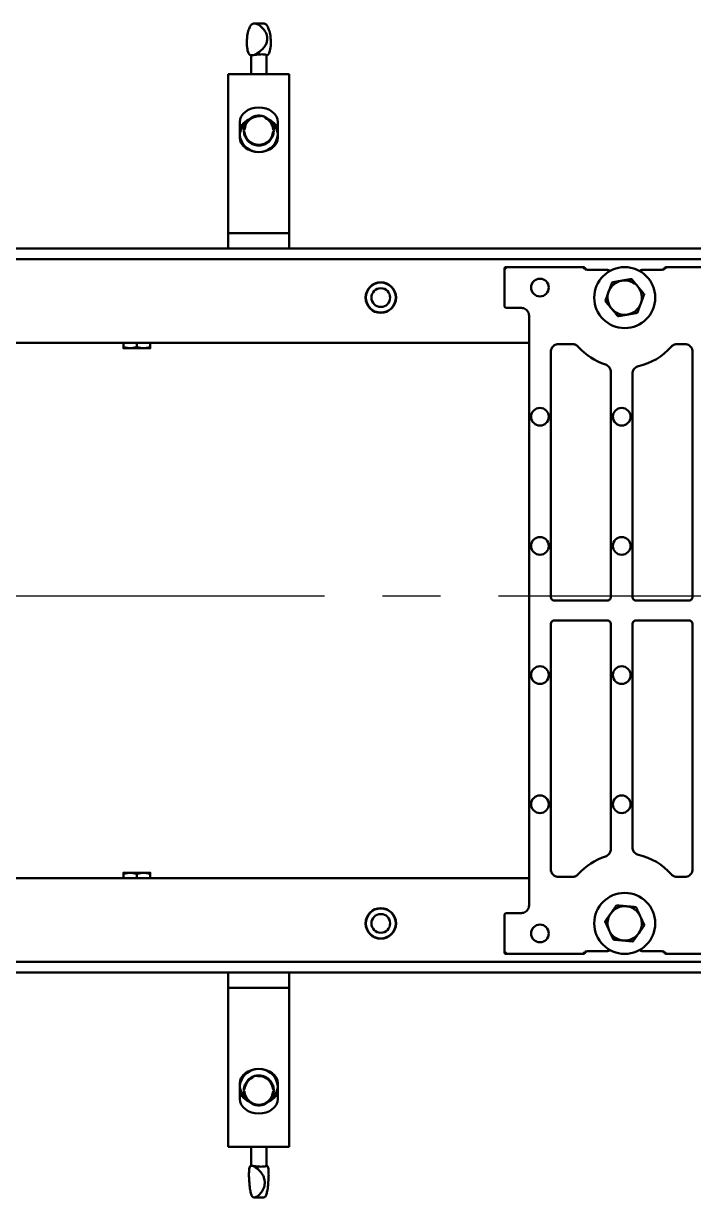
# Model space of a CAD drawing. Header units: inches. Extents: x 6 to 170, y 1 to 50.
# Drawn here: x 87.19 to 98.18, y 31.06 to 50.29 of the extents above; entities that cross this region are included whole.
import ezdxf

# ---------------------------------------------------------------- set-up
doc = ezdxf.new("R2010")
doc.units = ezdxf.units.IN
doc.header["$LTSCALE"] = 8
doc.header["$MEASUREMENT"] = 0
doc.linetypes.add('CENTER2', pattern=[1.125, 0.75, -0.125, 0.125, -0.125])
doc.layers.add('Visible (ANSI)', color=7, linetype='Continuous', lineweight=50)

msp = doc.modelspace()

# ---------------------------------------------------------------- linework, layer by layer
at = {"color": 7, "linetype": 'CENTER2', "ltscale": 0.952448}
msp.add_line((43.552063, 40.918385), (168.921708, 40.918385), dxfattribs=at)
at = {"layer": 'Visible (ANSI)'}
for p, q in [((90.978721, 50.291658), (91.125385, 50.291658)), ((90.927053, 49.772356), (90.927053, 49.459358)), ((91.177053, 49.774016), (91.177053, 49.459358)), ((90.552053, 49.459358), (91.552053, 49.459358)), ((90.552053, 49.459358), (90.552053, 49.325404)), ((91.552053, 49.325404), (91.552053, 49.459358)), ((90.552053, 49.325404), (90.552053, 46.903068)), ((91.552053, 49.325404), (91.552053, 46.903068)), ((90.739553, 48.423608), (90.739553, 48.676403)), ((91.364553, 48.676403), (91.364553, 48.423608)), ((90.552053, 46.903068), (90.552053, 46.858417)), ((91.552053, 46.858417), (90.552053, 46.858417)), ((90.552053, 46.608417), (90.552053, 46.858417)), ((91.552053, 46.903068), (91.552053, 46.858417)), ((91.552053, 46.608417), (91.552053, 46.858417)), ((167.052053, 46.608417), (47.052053, 46.608417)), ((167.052053, 46.429417), (47.052053, 46.429417)), ((95.080962, 46.276015), (95.080962, 45.662197)), ((95.08656, 46.295819), (95.110962, 46.271417)), ((95.10385, 46.301417), (96.376827, 46.301417)), ((96.394022, 46.293058), (96.37238, 46.271417)), ((96.41985, 46.250788), (96.397236, 46.28854)), ((96.77044, 46.25791), (96.483991, 46.25791)), ((97.620115, 46.25791), (97.333666, 46.25791)), ((97.70687, 46.28854), (97.684256, 46.250788)), ((97.710084, 46.293058), (97.731726, 46.271417)), ((116.376827, 46.301417), (97.727279, 46.301417)), ((95.110962, 45.632197), (95.358613, 45.632197)), ((95.483514, 45.062417), (47.052053, 45.062417)), ((88.833053, 44.992477), (88.833053, 45.062417)), ((89.052053, 44.992477), (89.052053, 45.062417)), ((89.271053, 44.992477), (89.271053, 45.062417)), ((96.196513, 45.03903), (95.965391, 45.03903)), ((98.038715, 45.03903), (97.907592, 45.03903)), ((88.833053, 44.972917), (88.942553, 44.972917)), ((88.942553, 44.972917), (89.161553, 44.972917)), ((89.161553, 44.972917), (89.271053, 44.972917)), ((95.900851, 40.838739), (96.763255, 40.838739)), ((97.240851, 40.838739), (98.103255, 40.838739)), ((96.763255, 40.514094), (95.900851, 40.514094)), ((98.103255, 40.514094), (97.240851, 40.514094)), ((88.942553, 36.379917), (88.833053, 36.379917)), ((88.833053, 36.360356), (88.833053, 36.290417)), ((89.161553, 36.379917), (88.942553, 36.379917)), ((89.052053, 36.360356), (89.052053, 36.290417)), ((89.271053, 36.379917), (89.161553, 36.379917)), ((89.271053, 36.360356), (89.271053, 36.290417)), ((47.052053, 36.290417), (95.483514, 36.290417)), ((95.965391, 36.313803), (96.196513, 36.313803)), ((97.907592, 36.313803), (98.038715, 36.313803)), ((95.080962, 35.690637), (95.080962, 35.076818)), ((95.358613, 35.720637), (95.110962, 35.720637)), ((95.08656, 35.057014), (95.110962, 35.081417)), ((95.10385, 35.051417), (96.376827, 35.051417)), ((96.394022, 35.059775), (96.37238, 35.081417)), ((96.397236, 35.064293), (96.41985, 35.102045)), ((96.483991, 35.094923), (96.77044, 35.094923)), ((97.333666, 35.094923), (97.620115, 35.094923)), ((97.684256, 35.102045), (97.70687, 35.064293)), ((97.710084, 35.059775), (97.731726, 35.081417)), ((97.727279, 35.051417), (116.376827, 35.051417)), ((47.052053, 34.923417), (167.052053, 34.923417)), ((47.052053, 34.744417), (167.052053, 34.744417)), ((90.552053, 34.744417), (90.552053, 34.494417)), ((91.552053, 34.744417), (91.552053, 34.494417)), ((90.552053, 34.449765), (90.552053, 34.494417)), ((90.552053, 34.494417), (91.552053, 34.494417)), ((90.552053, 32.027429), (90.552053, 34.449765)), ((91.552053, 34.449765), (91.552053, 34.494417)), ((91.552053, 32.027429), (91.552053, 34.449765)), ((90.739553, 32.676431), (90.739553, 32.929225)), ((91.364553, 32.929225), (91.364553, 32.676431)), ((90.552053, 32.027429), (90.552053, 31.893475)), ((91.552053, 31.893475), (91.552053, 32.027429)), ((91.552053, 31.893475), (90.552053, 31.893475)), ((90.927053, 31.580785), (90.927053, 31.893475)), ((91.177053, 31.579811), (91.177053, 31.893475)), ((91.128265, 31.061175), (90.975841, 31.061175))]:
    msp.add_line(p, q, dxfattribs=at)
for centre, radius in [((97.052053, 45.801417), 0.5), ((93.052053, 45.801417), 0.25), ((93.052053, 45.801417), 0.245), ((95.662053, 45.966417), 0.145), ((93.052053, 45.801417), 0.1535), ((95.662053, 43.850417), 0.145), ((97.002053, 43.850417), 0.145), ((95.662053, 41.734417), 0.145), ((97.002053, 41.734417), 0.145), ((95.662053, 39.618417), 0.145), ((97.002053, 39.618417), 0.145), ((95.662053, 37.502417), 0.145), ((97.002053, 37.502417), 0.145), ((97.052053, 35.551417), 0.5), ((93.052053, 35.551417), 0.25), ((93.052053, 35.551417), 0.245), ((93.052053, 35.551417), 0.1535), ((95.662053, 35.386417), 0.145)]:
    msp.add_circle(centre, radius, dxfattribs=at)
for centre, radius, start, end in [((91.052053, 48.537358), 0.234375, 86.1417694, 176.332444), ((91.052053, 48.537358), 0.234375, 3.667556, 64.0039677), ((90.817678, 48.537358), 0.015, 88.166222, 271.833778), ((91.052053, 48.537358), 0.234375, 183.667556, 356.332444), ((91.286428, 48.537358), 0.015, 268.166222, 91.833778), ((96.77044, 46.22791), 0.03, 10.1908074, 90), ((97.333666, 46.22791), 0.03, 90, 169.8092746), ((97.052053, 45.801417), 0.28125, 99.805178, 159.805178), ((97.052053, 45.801417), 0.28125, 39.805178, 99.805178), ((97.052053, 45.801417), 0.28125, 339.805178, 39.805178), ((97.052053, 45.801417), 0.28125, 159.805178, 219.805178), ((95.110962, 45.662197), 0.03, 180, 270), ((97.052053, 45.801417), 0.28125, 219.805178, 279.805178), ((97.052053, 45.801417), 0.28125, 279.805178, 339.805178), ((97.052053, 45.671417), 1.017692, 221.5096441, 251.9833015), ((97.052053, 45.671417), 1.017692, 282.8128603, 318.4903559), ((97.052053, 35.681417), 1.017692, 108.0166985, 138.4903559), ((97.052053, 35.681417), 1.017692, 41.5096441, 77.1871397), ((97.052053, 35.551417), 0.28125, 84.7499239, 144.7499239), ((97.052053, 35.551417), 0.28125, 24.7499239, 84.7499239), ((95.110962, 35.690637), 0.03, 90, 180), ((97.052053, 35.551417), 0.28125, 144.7499239, 204.7499239), ((97.052053, 35.551417), 0.28125, 324.7499239, 24.7499239), ((97.052053, 35.551417), 0.28125, 204.7499239, 264.7499239), ((97.052053, 35.551417), 0.28125, 264.7499239, 324.7499239), ((96.77044, 35.124923), 0.03, 270, 349.8092746), ((97.333666, 35.124923), 0.03, 190.1908074, 270), ((91.052053, 32.815475), 0.234375, 115.9960323, 176.332444), ((91.052053, 32.815475), 0.234375, 3.667556, 93.8582306), ((90.817678, 32.815475), 0.015, 88.166222, 271.833778), ((91.052053, 32.815475), 0.234375, 183.667556, 356.332444), ((91.286428, 32.815475), 0.015, 268.166222, 91.833778)]:
    msp.add_arc(centre, radius, start, end, dxfattribs=at)
for centre, major_axis, ratio, start_param, end_param in [((91.052053, 48.676403), (-0.3125, 0), 0.766044443, 3.141592654, 6.283185307), ((91.052053, 48.447763), (-0.3125, 0), 0.984807753, 5.365388944, 6.644320979), ((91.052053, 48.515706), (-0.3125, 0), 0.766044443, 5.263711107, 6.283185307), ((91.111299, 48.759597), (0.043438, -0.011753), 0.333333333, 1.570796327, 3.151740772), ((91.111299, 48.759597), (0.043438, -0.011753), 0.333333333, 0.012138125, 1.570796327), ((91.052053, 48.515706), (0.3125, 0), 0.766044443, 0, 1.019298072), ((91.052053, 48.447763), (0.3125, 0), 0.984807753, 5.922049635, 7.201189211), ((91.052053, 48.491175), (-0.3125, 0), 0.984807753, 0.070589401, 1.418033498), ((91.052053, 48.491175), (0.3125, 0), 0.984807753, 4.865151809, 6.212595907), ((91.052053, 48.423608), (0.3125, 0), 0.766044443, 3.141592654, 6.283185307), ((95.110962, 46.271664), (-0.010863, 0.034611), 0.807957516, 0.579455279, 1.200263453), ((96.37238, 46.271654), (-0.008785, 0.031759), 0.903202452, 4.467576532, 5.180221444), ((97.731726, 46.271654), (0.008785, 0.031759), 0.903202452, 1.102963863, 1.815608775), ((95.110962, 35.081169), (-0.010863, -0.034611), 0.807957516, 5.082921854, 5.703730028), ((96.37238, 35.081179), (-0.008785, -0.031759), 0.903202452, 1.102963863, 1.815608775), ((97.731726, 35.081179), (0.008785, -0.031759), 0.903202452, 4.467576532, 5.180221444), ((91.052053, 32.929225), (-0.3125, 0), 0.766044443, 3.141592654, 6.283185307), ((91.052053, 32.861658), (-0.3125, 0), 0.984807753, 4.865151809, 6.212595907), ((91.052053, 32.861658), (0.3125, 0), 0.984807753, 0.070589401, 1.418033498), ((91.052053, 32.90507), (-0.3125, 0), 0.984807753, 5.922049635, 7.200987395), ((90.992807, 33.037713), (-0.043438, -0.011753), 0.333333333, 4.71238898, 6.271047182), ((90.992807, 33.037713), (-0.043438, -0.011753), 0.333333333, 3.131444535, 4.71238898), ((91.052053, 32.90507), (0.3125, 0), 0.984807753, 5.365388944, 6.644320979), ((91.052053, 32.837127), (-0.3125, 0), 0.766044443, 0, 1.019261452), ((91.052053, 32.837127), (0.3125, 0), 0.766044443, 5.263923856, 6.283185307), ((91.052053, 32.676431), (0.3125, 0), 0.766044443, 3.141592654, 6.283185307)]:
    msp.add_ellipse(centre, major_axis=major_axis, ratio=ratio, start_param=start_param, end_param=end_param, dxfattribs=at)
for points, knots in [([(90.872989, 50.144337), (90.881438, 50.174079), (90.889427, 50.200087), (90.907876, 50.244384), (90.91854, 50.26207), (90.944812, 50.285713), (90.960495, 50.291658), (90.978721, 50.291658)], [5.641443605, 5.641443605, 5.641443605, 5.641443605, 5.966814781, 5.966814781, 6.314294766, 6.314294766, 6.66177475, 6.66177475, 6.66177475, 6.66177475]), ([(90.978721, 50.291658), (90.996947, 50.291658), (91.018051, 50.285713), (91.062957, 50.26207), (91.086695, 50.244384), (91.130075, 50.200087), (91.149884, 50.174079), (91.166265, 50.144337)], [6.66177475, 6.66177475, 6.66177475, 6.66177475, 7.009254735, 7.009254735, 7.35673472, 7.35673472, 7.682105896, 7.682105896, 7.682105896, 7.682105896]), ([(91.231117, 50.144337), (91.222668, 50.174079), (91.214679, 50.200087), (91.19623, 50.244384), (91.185566, 50.26207), (91.159294, 50.285713), (91.143611, 50.291658), (91.125385, 50.291658)], [-1.020331146, -1.020331146, -1.020331146, -1.020331146, -0.69495997, -0.69495997, -0.347479985, -0.347479985, 0, 0, 0, 0]), ([(90.857195, 49.91898), (90.857102, 49.919661), (90.857012, 49.920347), (90.855197, 49.934803), (90.854587, 49.952243), (90.855019, 49.990711), (90.856013, 50.011754), (90.857374, 50.031658)], [1.4975135796, 1.4975135796, 1.4975135796, 1.4975135796, 1.5051357429, 1.5051357429, 1.6572304689, 1.6572304689, 1.8093251949, 1.8093251949, 1.8093251949, 1.8093251949]), ([(90.857374, 50.031658), (90.858711, 50.051206), (90.860569, 50.072082), (90.865464, 50.11046), (90.868555, 50.127966), (90.872513, 50.14264), (90.872748, 50.143492), (90.872989, 50.144337)], [1.8093251949, 1.8093251949, 1.8093251949, 1.8093251949, 1.9586883028, 1.9586883028, 2.1080514107, 2.1080514107, 2.1173331321, 2.1173331321, 2.1173331321, 2.1173331321]), ([(91.189111, 50.031658), (91.18775, 50.011754), (91.183532, 49.990711), (91.170242, 49.952243), (91.161226, 49.934803), (91.151419, 49.920347), (91.150947, 49.919661), (91.150471, 49.91898)], [0.5989360844, 0.5989360844, 0.5989360844, 0.5989360844, 0.7510308104, 0.7510308104, 0.9031255364, 0.9031255364, 0.9107476997, 0.9107476997, 0.9107476997, 0.9107476997]), ([(91.166265, 50.144337), (91.16673, 50.143492), (91.167189, 50.14264), (91.174923, 50.127966), (91.181394, 50.11046), (91.189185, 50.072082), (91.190448, 50.051206), (91.189111, 50.031658)], [0.2909281473, 0.2909281473, 0.2909281473, 0.2909281473, 0.3002098687, 0.3002098687, 0.4495729766, 0.4495729766, 0.5989360844, 0.5989360844, 0.5989360844, 0.5989360844]), ([(91.246732, 50.031658), (91.245395, 50.051206), (91.243537, 50.072082), (91.238642, 50.11046), (91.235551, 50.127966), (91.231593, 50.14264), (91.231358, 50.143492), (91.231117, 50.144337)], [1.8093271238, 1.8093271238, 1.8093271238, 1.8093271238, 1.9586902317, 1.9586902317, 2.1080533396, 2.1080533396, 2.117335061, 2.117335061, 2.117335061, 2.117335061]), ([(91.246911, 49.91898), (91.247018, 49.919764), (91.247121, 49.920554), (91.248924, 49.935102), (91.249521, 49.952504), (91.24908, 49.99086), (91.248087, 50.011829), (91.246732, 50.031658)], [1.4975287939, 1.4975287939, 1.4975287939, 1.4975287939, 1.5062939971, 1.5062939971, 1.6578105605, 1.6578105605, 1.8093271238, 1.8093271238, 1.8093271238, 1.8093271238]), ([(90.937471, 49.771658), (90.925197, 49.771658), (90.914375, 49.774366), (90.896325, 49.785601), (90.889075, 49.794123), (90.871596, 49.827734), (90.865453, 49.861266), (90.858955, 49.906235), (90.858089, 49.912449), (90.857195, 49.91898)], [1.097300693, 1.097300693, 1.097300693, 1.097300693, 1.331306051, 1.331306051, 1.56531141, 1.56531141, 2.033322126, 2.033322126, 2.103457868, 2.103457868, 2.103457868, 2.103457868]), ([(91.150471, 49.91898), (91.145913, 49.912449), (91.141298, 49.906235), (91.106103, 49.861266), (91.068112, 49.827734), (91.013817, 49.794123), (90.996206, 49.785601), (90.964161, 49.774366), (90.949745, 49.771658), (90.937471, 49.771658)], [7.002045991, 7.002045991, 7.002045991, 7.002045991, 7.072181733, 7.072181733, 7.540192449, 7.540192449, 7.774197808, 7.774197808, 8.008203166, 8.008203166, 8.008203166, 8.008203166]), ([(91.177044, 49.772361), (91.185098, 49.773496), (91.192376, 49.776013), (91.207781, 49.785601), (91.215031, 49.794123), (91.23251, 49.827734), (91.238653, 49.861266), (91.245151, 49.906235), (91.246017, 49.912449), (91.246911, 49.91898)], [1.1658885986, 1.1658885986, 1.1658885986, 1.1658885986, 1.3313060512, 1.3313060512, 1.5653114096, 1.5653114096, 2.0333221264, 2.0333221264, 2.1034578677, 2.1034578677, 2.1034578677, 2.1034578677]), ([(90.937471, 49.771658), (90.94377, 49.771658), (90.95337, 49.772431), (90.977383, 49.775223), (90.991795, 49.777204), (91.020925, 49.780943), (91.037613, 49.782949), (91.070932, 49.785797), (91.087567, 49.786595), (91.102013, 49.786595)], [0.4803426278, 0.4803426278, 0.4803426278, 0.4803426278, 0.6004217049, 0.6004217049, 0.720500782, 0.720500782, 0.8405930188, 0.8405930188, 0.9606852556, 0.9606852556, 0.9606852556, 0.9606852556]), ([(91.102013, 49.786595), (91.11646, 49.786595), (91.130567, 49.785797), (91.153674, 49.782949), (91.162681, 49.780943), (91.173868, 49.777287), (91.177039, 49.775399), (91.177052, 49.774016)], [0.9606852556, 0.9606852556, 0.9606852556, 0.9606852556, 1.0807774924, 1.0807774924, 1.2008697291, 1.2008697291, 1.3156153018, 1.3156153018, 1.3156153018, 1.3156153018]), ([(90.80729, 48.54818), (90.808491, 48.57534), (90.81435, 48.602645), (90.83426, 48.652702), (90.8484, 48.676151), (90.883065, 48.716752), (90.904025, 48.734403), (90.949947, 48.761664), (90.975478, 48.771613), (91.027737, 48.782608), (91.055113, 48.783792), (91.092598, 48.779235), (91.103508, 48.777151), (91.114205, 48.774346)], [0, 0, 0, 0, 0.212669473, 0.212669473, 0.421401634, 0.421401634, 0.630278357, 0.630278357, 0.839149821, 0.839149821, 1.048021476, 1.048021476, 1.134524567, 1.134524567, 1.134524567, 1.134524567]), ([(90.80729, 48.54818), (90.808491, 48.57534), (90.81435, 48.602645), (90.83426, 48.652702), (90.8484, 48.676151), (90.883065, 48.716752), (90.904025, 48.734403), (90.949947, 48.761664), (90.975478, 48.771613), (91.027737, 48.782608), (91.055113, 48.783792), (91.108127, 48.777347), (91.134421, 48.769639), (91.182524, 48.746442), (91.204928, 48.730666), (91.24298, 48.693197), (91.2591, 48.671038), (91.283036, 48.623299), (91.291148, 48.597126), (91.295803, 48.563214), (91.296483, 48.555701), (91.296816, 48.54818)], [0, 0, 0, 0, 0.212669473, 0.212669473, 0.421401634, 0.421401634, 0.630278357, 0.630278357, 0.839149821, 0.839149821, 1.048021476, 1.048021476, 1.256893124, 1.256893124, 1.465764772, 1.465764772, 1.67463642, 1.67463642, 1.883508068, 1.883508068, 1.942398235, 1.942398235, 1.942398235, 1.942398235]), ([(91.241915, 48.692204), (91.243588, 48.690154), (91.245226, 48.68808), (91.251447, 48.679927), (91.255793, 48.673631), (91.259844, 48.667135)], [0.40075246859, 0.40075246859, 0.40075246859, 0.40075246859, 0.42140163391, 0.42140163391, 0.48097111075, 0.48097111075, 0.48097111075, 0.48097111075]), ([(91.296816, 48.526537), (91.295615, 48.499377), (91.289756, 48.472072), (91.269846, 48.422015), (91.255706, 48.398566), (91.221041, 48.357965), (91.200081, 48.340314), (91.154159, 48.313053), (91.128628, 48.303104), (91.076369, 48.292108), (91.048993, 48.290925), (90.995979, 48.29737), (90.969685, 48.305078), (90.921582, 48.328274), (90.899178, 48.344051), (90.861126, 48.38152), (90.845006, 48.403679), (90.82107, 48.451418), (90.812958, 48.477591), (90.808303, 48.511503), (90.807623, 48.519016), (90.80729, 48.526537)], [0, 0, 0, 0, 0.212669473, 0.212669473, 0.421401634, 0.421401634, 0.630278357, 0.630278357, 0.839149821, 0.839149821, 1.048021476, 1.048021476, 1.256893124, 1.256893124, 1.465764772, 1.465764772, 1.67463642, 1.67463642, 1.883508068, 1.883508068, 1.942398235, 1.942398235, 1.942398235, 1.942398235]), ([(91.278265, 48.631428), (91.280489, 48.626092), (91.282521, 48.620685), (91.291577, 48.59367), (91.295811, 48.570893), (91.296816, 48.54818)], [0.5852457116, 0.5852457116, 0.5852457116, 0.5852457116, 0.6302783572, 0.6302783572, 0.8081258164, 0.8081258164, 0.8081258164, 0.8081258164]), ([(95.10385, 46.301417), (95.103487, 46.301417), (95.103113, 46.301409), (95.100774, 46.301312), (95.098633, 46.301008), (95.093354, 46.299714), (95.089624, 46.298122), (95.08656, 46.295819)], [0.01703827592, 0.01703827592, 0.01703827592, 0.01703827592, 0.021207407, 0.021207407, 0.04241481399, 0.04241481399, 0.078548741, 0.078548741, 0.078548741, 0.078548741]), ([(96.394022, 46.293058), (96.391085, 46.296386), (96.38752, 46.298633), (96.382414, 46.300569), (96.380738, 46.300978), (96.378519, 46.301316), (96.377837, 46.301383), (96.377102, 46.301413), (96.376959, 46.301417), (96.376827, 46.301417)], [0.48834657481, 0.48834657481, 0.48834657481, 0.48834657481, 0.53122669947, 0.53122669947, 0.55347524242, 0.55347524242, 0.5645995139, 0.5645995139, 0.56745422028, 0.56745422028, 0.56745422028, 0.56745422028]), ([(96.413689, 46.261074), (96.413871, 46.261051), (96.414055, 46.261028), (96.418021, 46.260538), (96.422812, 46.260078), (96.434588, 46.259212), (96.441799, 46.258822), (96.45761, 46.258227), (96.466253, 46.258029), (96.478017, 46.257923), (96.481004, 46.25791), (96.483991, 46.25791)], [-0.966772445, -0.966772445, -0.966772445, -0.966772445, -0.9541589238, -0.9541589238, -0.6986406649, -0.6986406649, -0.4062398512, -0.4062398512, -0.1025525614, -0.1025525614, 0, 0, 0, 0]), ([(97.620115, 46.25791), (97.62896, 46.25791), (97.637804, 46.258029), (97.654609, 46.258489), (97.662569, 46.258832), (97.676622, 46.259686), (97.682755, 46.260199), (97.688597, 46.26085), (97.689538, 46.260964), (97.690419, 46.261077)], [0, 0, 0, 0, 0.3036872898, 0.3036872898, 0.6073745797, 0.6073745797, 0.9056866296, 0.9056866296, 0.9666475944, 0.9666475944, 0.9666475944, 0.9666475944]), ([(97.727279, 46.301417), (97.727138, 46.301417), (97.726986, 46.301413), (97.726228, 46.30138), (97.725534, 46.301311), (97.723275, 46.300959), (97.721571, 46.300536), (97.716488, 46.298571), (97.712987, 46.296347), (97.710084, 46.293058)], [0.58400358758, 0.58400358758, 0.58400358758, 0.58400358758, 0.58704720667, 0.58704720667, 0.59837062795, 0.59837062795, 0.62101747053, 0.62101747053, 0.66339793763, 0.66339793763, 0.66339793763, 0.66339793763]), ([(95.358613, 45.632197), (95.371632, 45.632197), (95.384682, 45.630147), (95.409511, 45.622122), (95.42131, 45.616151), (95.442581, 45.600746), (95.451891, 45.591461), (95.467346, 45.570239), (95.473348, 45.55847), (95.48145, 45.533583), (95.483533, 45.520373), (95.483532, 45.507359)], [0, 0, 0, 0, 0.1229644103, 0.1229644103, 0.2459288205, 0.2459288205, 0.3688932308, 0.3688932308, 0.4918576411, 0.4918576411, 0.6148220514, 0.6148220514, 0.6148220514, 0.6148220514]), ([(95.48317, 40.676417), (95.48317, 40.99848), (95.48318, 41.320543), (95.483215, 41.96467), (95.48324, 42.286733), (95.483302, 42.930859), (95.483339, 43.252922), (95.483413, 43.897048), (95.483449, 44.21911), (95.483505, 44.863235), (95.483523, 45.185297), (95.483532, 45.507359)], [-12.270591833, -12.270591833, -12.270591833, -12.270591833, -9.816473467, -9.816473467, -7.3623551, -7.3623551, -4.908236733, -4.908236733, -2.454118367, -2.454118367, 0, 0, 0, 0]), ([(95.840601, 44.914195), (95.840601, 44.927208), (95.842679, 44.940417), (95.850767, 44.965303), (95.856758, 44.977071), (95.872192, 44.998293), (95.881491, 45.007578), (95.90274, 45.022983), (95.914529, 45.028956), (95.939339, 45.03698), (95.952379, 45.03903), (95.965391, 45.03903)], [0, 0, 0, 0, 0.1229167888, 0.1229167888, 0.2458335776, 0.2458335776, 0.3687503664, 0.3687503664, 0.4916671552, 0.4916671552, 0.614583944, 0.614583944, 0.614583944, 0.614583944]), ([(96.196513, 45.03903), (96.203526, 45.03903), (96.210596, 45.038435), (96.22455, 45.036047), (96.231431, 45.034254), (96.24471, 45.029564), (96.251118, 45.026672), (96.263407, 45.019822), (96.269241, 45.01589), (96.280197, 45.007079), (96.285312, 45.002196), (96.28996, 44.996945)], [0, 0, 0, 0, 0.066276721, 0.066276721, 0.132553442, 0.132553442, 0.1988301629, 0.1988301629, 0.2651068839, 0.2651068839, 0.3313836049, 0.3313836049, 0.3313836049, 0.3313836049]), ([(97.814146, 44.996945), (97.818794, 45.002196), (97.823925, 45.007096), (97.834961, 45.015963), (97.840865, 45.019927), (97.853176, 45.026763), (97.859589, 45.029644), (97.872863, 45.034308), (97.879674, 45.036071), (97.893533, 45.038435), (97.90058, 45.03903), (97.907592, 45.03903)], [0, 0, 0, 0, 0.066276708, 0.066276708, 0.1325534161, 0.1325534161, 0.1988301241, 0.1988301241, 0.2651068321, 0.2651068321, 0.3313835402, 0.3313835402, 0.3313835402, 0.3313835402]), ([(98.038715, 45.03903), (98.051727, 45.03903), (98.064933, 45.03695), (98.089813, 45.028856), (98.101578, 45.022861), (98.122792, 45.007419), (98.132073, 44.998116), (98.147471, 44.976859), (98.153439, 44.965067), (98.161458, 44.940252), (98.163505, 44.927208), (98.163505, 44.914195)], [0, 0, 0, 0, 0.1229171095, 0.1229171095, 0.245834219, 0.245834219, 0.3687513285, 0.3687513285, 0.4916684379, 0.4916684379, 0.6145855474, 0.6145855474, 0.6145855474, 0.6145855474]), ([(95.840934, 40.89868), (95.840931, 41.166382), (95.84092, 41.434083), (95.84089, 41.969485), (95.84087, 42.237187), (95.84082, 42.772589), (95.840791, 43.04029), (95.84073, 43.575692), (95.840699, 43.843393), (95.840643, 44.378794), (95.840618, 44.646494), (95.840601, 44.914195)], [0, 0, 0, 0, 2.039880548, 2.039880548, 4.079761096, 4.079761096, 6.119641643, 6.119641643, 8.159522191, 8.159522191, 10.199402739, 10.199402739, 10.199402739, 10.199402739]), ([(98.163172, 40.89868), (98.163175, 41.166382), (98.163186, 41.434083), (98.163216, 41.969485), (98.163236, 42.237187), (98.163286, 42.772589), (98.163315, 43.04029), (98.163376, 43.575692), (98.163407, 43.843393), (98.163463, 44.378794), (98.163488, 44.646494), (98.163505, 44.914195)], [-10.199402739, -10.199402739, -10.199402739, -10.199402739, -8.159522191, -8.159522191, -6.119641643, -6.119641643, -4.079761096, -4.079761096, -2.039880548, -2.039880548, 0, 0, 0, 0]), ([(96.737287, 44.703625), (96.747183, 44.700407), (96.756791, 44.695892), (96.774506, 44.684632), (96.782562, 44.677956), (96.796905, 44.662658), (96.803132, 44.654052), (96.813146, 44.635764), (96.817008, 44.625967), (96.822166, 44.605791), (96.823481, 44.59532), (96.823481, 44.584911)], [0, 0, 0, 0, 0.0983394734, 0.0983394734, 0.1966789469, 0.1966789469, 0.2950184203, 0.2950184203, 0.3933578937, 0.3933578937, 0.4916973671, 0.4916973671, 0.4916973671, 0.4916973671]), ([(97.180628, 44.557336), (97.180627, 44.568496), (97.182146, 44.5798), (97.188137, 44.60148), (97.192554, 44.611808), (97.204109, 44.631124), (97.211196, 44.639977), (97.227366, 44.6554), (97.236547, 44.662052), (97.256222, 44.672611), (97.266865, 44.676591), (97.277744, 44.679065)], [0, 0, 0, 0, 0.1054228845, 0.1054228845, 0.210845769, 0.210845769, 0.3162686535, 0.3162686535, 0.4216915379, 0.4216915379, 0.5271144224, 0.5271144224, 0.5271144224, 0.5271144224]), ([(96.823172, 40.89868), (96.823175, 41.144429), (96.823184, 41.390178), (96.82321, 41.881676), (96.823228, 42.127425), (96.823271, 42.618923), (96.823296, 42.864672), (96.823351, 43.356169), (96.82338, 43.601918), (96.823434, 44.093415), (96.82346, 44.339163), (96.823481, 44.584911)], [-9.36302211, -9.36302211, -9.36302211, -9.36302211, -7.490417688, -7.490417688, -5.617813266, -5.617813266, -3.745208844, -3.745208844, -1.872604422, -1.872604422, 0, 0, 0, 0]), ([(97.180934, 40.89868), (97.180931, 41.142591), (97.180922, 41.386502), (97.180896, 41.874323), (97.180879, 42.118233), (97.180837, 42.606055), (97.180811, 42.849965), (97.180757, 43.337786), (97.180729, 43.581696), (97.180674, 44.069516), (97.180649, 44.313427), (97.180628, 44.557336)], [0, 0, 0, 0, 1.858596239, 1.858596239, 3.717192478, 3.717192478, 5.575788717, 5.575788717, 7.434384955, 7.434384955, 9.292981194, 9.292981194, 9.292981194, 9.292981194]), ([(95.900851, 40.838739), (95.894603, 40.838739), (95.888262, 40.839739), (95.876319, 40.843626), (95.870671, 40.846505), (95.860488, 40.853919), (95.856032, 40.858385), (95.848638, 40.86859), (95.845772, 40.874251), (95.841919, 40.886166), (95.840934, 40.89243), (95.840934, 40.89868)], [0, 0, 0, 0, 0.0713971809, 0.0713971809, 0.1427943617, 0.1427943617, 0.2141915426, 0.2141915426, 0.2855887234, 0.2855887234, 0.3569859043, 0.3569859043, 0.3569859043, 0.3569859043]), ([(96.823172, 40.89868), (96.823172, 40.89243), (96.822172, 40.886087), (96.818287, 40.874138), (96.815409, 40.868488), (96.807998, 40.8583), (96.803534, 40.853842), (96.793333, 40.846446), (96.787674, 40.843578), (96.775764, 40.839724), (96.769503, 40.838739), (96.763255, 40.838739)], [0, 0, 0, 0, 0.0713970065, 0.0713970065, 0.1427940129, 0.1427940129, 0.2141910194, 0.2141910194, 0.2855880258, 0.2855880258, 0.3569850323, 0.3569850323, 0.3569850323, 0.3569850323]), ([(97.240851, 40.838739), (97.234603, 40.838739), (97.228262, 40.839739), (97.216319, 40.843626), (97.210671, 40.846505), (97.200488, 40.853919), (97.196032, 40.858385), (97.188638, 40.86859), (97.185772, 40.874251), (97.181919, 40.886166), (97.180934, 40.89243), (97.180934, 40.89868)], [0, 0, 0, 0, 0.0713971809, 0.0713971809, 0.1427943617, 0.1427943617, 0.2141915426, 0.2141915426, 0.2855887234, 0.2855887234, 0.3569859043, 0.3569859043, 0.3569859043, 0.3569859043]), ([(98.163172, 40.89868), (98.163172, 40.89243), (98.162172, 40.886087), (98.158287, 40.874138), (98.155409, 40.868488), (98.147998, 40.8583), (98.143534, 40.853842), (98.133333, 40.846446), (98.127674, 40.843578), (98.115764, 40.839724), (98.109503, 40.838739), (98.103255, 40.838739)], [0, 0, 0, 0, 0.0713970065, 0.0713970065, 0.1427940129, 0.1427940129, 0.2141910194, 0.2141910194, 0.2855880258, 0.2855880258, 0.3569850323, 0.3569850323, 0.3569850323, 0.3569850323]), ([(95.48317, 40.676417), (95.48317, 40.354353), (95.48318, 40.03229), (95.483215, 39.388163), (95.48324, 39.0661), (95.483302, 38.421974), (95.483339, 38.099911), (95.483413, 37.455785), (95.483449, 37.133723), (95.483505, 36.489598), (95.483523, 36.167536), (95.483532, 35.845474)], [-12.270591833, -12.270591833, -12.270591833, -12.270591833, -9.816473467, -9.816473467, -7.3623551, -7.3623551, -4.908236733, -4.908236733, -2.454118367, -2.454118367, 0, 0, 0, 0]), ([(95.840934, 40.454153), (95.840931, 40.186452), (95.84092, 39.91875), (95.84089, 39.383348), (95.84087, 39.115647), (95.84082, 38.580244), (95.840791, 38.312543), (95.84073, 37.777141), (95.840699, 37.509441), (95.840643, 36.974039), (95.840618, 36.706339), (95.840601, 36.438639)], [0, 0, 0, 0, 2.039880548, 2.039880548, 4.079761096, 4.079761096, 6.119641643, 6.119641643, 8.159522191, 8.159522191, 10.199402739, 10.199402739, 10.199402739, 10.199402739]), ([(95.900851, 40.514094), (95.894603, 40.514094), (95.888262, 40.513094), (95.876319, 40.509207), (95.870671, 40.506328), (95.860488, 40.498914), (95.856032, 40.494449), (95.848638, 40.484244), (95.845772, 40.478582), (95.841919, 40.466667), (95.840934, 40.460403), (95.840934, 40.454153)], [0, 0, 0, 0, 0.0713971809, 0.0713971809, 0.1427943617, 0.1427943617, 0.2141915426, 0.2141915426, 0.2855887234, 0.2855887234, 0.3569859043, 0.3569859043, 0.3569859043, 0.3569859043]), ([(96.823172, 40.454153), (96.823172, 40.460403), (96.822172, 40.466747), (96.818287, 40.478695), (96.815409, 40.484345), (96.807998, 40.494533), (96.803534, 40.498991), (96.793333, 40.506387), (96.787674, 40.509255), (96.775764, 40.513109), (96.769503, 40.514094), (96.763255, 40.514094)], [0, 0, 0, 0, 0.0713970065, 0.0713970065, 0.1427940129, 0.1427940129, 0.2141910194, 0.2141910194, 0.2855880258, 0.2855880258, 0.3569850323, 0.3569850323, 0.3569850323, 0.3569850323]), ([(96.823172, 40.454153), (96.823175, 40.208404), (96.823184, 39.962655), (96.82321, 39.471157), (96.823228, 39.225408), (96.823271, 38.73391), (96.823296, 38.488161), (96.823351, 37.996664), (96.82338, 37.750915), (96.823434, 37.259418), (96.82346, 37.01367), (96.823481, 36.767922)], [-9.36302211, -9.36302211, -9.36302211, -9.36302211, -7.490417688, -7.490417688, -5.617813266, -5.617813266, -3.745208844, -3.745208844, -1.872604422, -1.872604422, 0, 0, 0, 0]), ([(97.180934, 40.454153), (97.180931, 40.210242), (97.180922, 39.966332), (97.180896, 39.47851), (97.180879, 39.2346), (97.180837, 38.746779), (97.180811, 38.502868), (97.180757, 38.015047), (97.180729, 37.771137), (97.180674, 37.283317), (97.180649, 37.039407), (97.180628, 36.795497)], [0, 0, 0, 0, 1.858596239, 1.858596239, 3.717192478, 3.717192478, 5.575788717, 5.575788717, 7.434384955, 7.434384955, 9.292981194, 9.292981194, 9.292981194, 9.292981194]), ([(97.240851, 40.514094), (97.234603, 40.514094), (97.228262, 40.513094), (97.216319, 40.509207), (97.210671, 40.506328), (97.200488, 40.498914), (97.196032, 40.494449), (97.188638, 40.484244), (97.185772, 40.478582), (97.181919, 40.466667), (97.180934, 40.460403), (97.180934, 40.454153)], [0, 0, 0, 0, 0.0713971809, 0.0713971809, 0.1427943617, 0.1427943617, 0.2141915426, 0.2141915426, 0.2855887234, 0.2855887234, 0.3569859043, 0.3569859043, 0.3569859043, 0.3569859043]), ([(98.163172, 40.454153), (98.163172, 40.460403), (98.162172, 40.466747), (98.158287, 40.478695), (98.155409, 40.484345), (98.147998, 40.494533), (98.143534, 40.498991), (98.133333, 40.506387), (98.127674, 40.509255), (98.115764, 40.513109), (98.109503, 40.514094), (98.103255, 40.514094)], [0, 0, 0, 0, 0.0713970065, 0.0713970065, 0.1427940129, 0.1427940129, 0.2141910194, 0.2141910194, 0.2855880258, 0.2855880258, 0.3569850323, 0.3569850323, 0.3569850323, 0.3569850323]), ([(98.163172, 40.454153), (98.163175, 40.186452), (98.163186, 39.91875), (98.163216, 39.383348), (98.163236, 39.115647), (98.163286, 38.580244), (98.163315, 38.312543), (98.163376, 37.777141), (98.163407, 37.509441), (98.163463, 36.974039), (98.163488, 36.706339), (98.163505, 36.438639)], [-10.199402739, -10.199402739, -10.199402739, -10.199402739, -8.159522191, -8.159522191, -6.119641643, -6.119641643, -4.079761096, -4.079761096, -2.039880548, -2.039880548, 0, 0, 0, 0]), ([(96.737287, 36.649208), (96.747183, 36.652427), (96.756791, 36.656941), (96.774506, 36.668201), (96.782562, 36.674877), (96.796905, 36.690175), (96.803132, 36.698781), (96.813146, 36.71707), (96.817008, 36.726866), (96.822166, 36.747043), (96.823481, 36.757513), (96.823481, 36.767922)], [0, 0, 0, 0, 0.0983394734, 0.0983394734, 0.1966789469, 0.1966789469, 0.2950184203, 0.2950184203, 0.3933578937, 0.3933578937, 0.4916973671, 0.4916973671, 0.4916973671, 0.4916973671]), ([(97.180628, 36.795497), (97.180627, 36.784337), (97.182146, 36.773033), (97.188137, 36.751353), (97.192554, 36.741025), (97.204109, 36.72171), (97.211196, 36.712856), (97.227366, 36.697433), (97.236547, 36.690782), (97.256222, 36.680223), (97.266865, 36.676242), (97.277744, 36.673768)], [0, 0, 0, 0, 0.1054228845, 0.1054228845, 0.210845769, 0.210845769, 0.3162686535, 0.3162686535, 0.4216915379, 0.4216915379, 0.5271144224, 0.5271144224, 0.5271144224, 0.5271144224]), ([(95.840601, 36.438639), (95.840601, 36.425625), (95.842679, 36.412416), (95.850767, 36.38753), (95.856758, 36.375762), (95.872192, 36.35454), (95.881491, 36.345255), (95.90274, 36.32985), (95.914529, 36.323877), (95.939339, 36.315853), (95.952379, 36.313803), (95.965391, 36.313803)], [0, 0, 0, 0, 0.1229167888, 0.1229167888, 0.2458335776, 0.2458335776, 0.3687503664, 0.3687503664, 0.4916671552, 0.4916671552, 0.614583944, 0.614583944, 0.614583944, 0.614583944]), ([(96.196513, 36.313803), (96.203526, 36.313803), (96.210596, 36.314398), (96.22455, 36.316786), (96.231431, 36.31858), (96.24471, 36.323269), (96.251118, 36.326162), (96.263407, 36.333011), (96.269241, 36.336943), (96.280197, 36.345754), (96.285312, 36.350637), (96.28996, 36.355888)], [0, 0, 0, 0, 0.066276721, 0.066276721, 0.132553442, 0.132553442, 0.1988301629, 0.1988301629, 0.2651068839, 0.2651068839, 0.3313836049, 0.3313836049, 0.3313836049, 0.3313836049]), ([(97.814146, 36.355888), (97.818794, 36.350637), (97.823925, 36.345737), (97.834961, 36.33687), (97.840865, 36.332906), (97.853176, 36.32607), (97.859589, 36.323189), (97.872863, 36.318525), (97.879674, 36.316762), (97.893533, 36.314398), (97.90058, 36.313803), (97.907592, 36.313803)], [0, 0, 0, 0, 0.066276708, 0.066276708, 0.1325534161, 0.1325534161, 0.1988301241, 0.1988301241, 0.2651068321, 0.2651068321, 0.3313835402, 0.3313835402, 0.3313835402, 0.3313835402]), ([(98.038715, 36.313803), (98.051727, 36.313803), (98.064933, 36.315883), (98.089813, 36.323977), (98.101578, 36.329972), (98.122792, 36.345414), (98.132073, 36.354717), (98.147471, 36.375974), (98.153439, 36.387766), (98.161458, 36.412582), (98.163505, 36.425625), (98.163505, 36.438639)], [0, 0, 0, 0, 0.1229171095, 0.1229171095, 0.245834219, 0.245834219, 0.3687513285, 0.3687513285, 0.4916684379, 0.4916684379, 0.6145855474, 0.6145855474, 0.6145855474, 0.6145855474]), ([(95.358613, 35.720637), (95.371632, 35.720637), (95.384682, 35.722686), (95.409511, 35.730711), (95.42131, 35.736683), (95.442581, 35.752087), (95.451891, 35.761373), (95.467346, 35.782594), (95.473348, 35.794363), (95.48145, 35.81925), (95.483533, 35.83246), (95.483532, 35.845474)], [0, 0, 0, 0, 0.1229644103, 0.1229644103, 0.2459288205, 0.2459288205, 0.3688932308, 0.3688932308, 0.4918576411, 0.4918576411, 0.6148220514, 0.6148220514, 0.6148220514, 0.6148220514]), ([(95.10385, 35.051417), (95.103487, 35.051417), (95.103113, 35.051424), (95.100774, 35.051522), (95.098633, 35.051825), (95.093354, 35.053119), (95.089624, 35.054711), (95.08656, 35.057014)], [0.01703827592, 0.01703827592, 0.01703827592, 0.01703827592, 0.021207407, 0.021207407, 0.04241481399, 0.04241481399, 0.078548741, 0.078548741, 0.078548741, 0.078548741]), ([(96.394022, 35.059775), (96.391085, 35.056447), (96.38752, 35.0542), (96.382414, 35.052264), (96.380738, 35.051855), (96.378519, 35.051517), (96.377837, 35.05145), (96.377102, 35.05142), (96.376959, 35.051417), (96.376827, 35.051417)], [0.48834657481, 0.48834657481, 0.48834657481, 0.48834657481, 0.53122669947, 0.53122669947, 0.55347524242, 0.55347524242, 0.5645995139, 0.5645995139, 0.56745422028, 0.56745422028, 0.56745422028, 0.56745422028]), ([(96.413689, 35.091759), (96.413871, 35.091782), (96.414055, 35.091806), (96.418021, 35.092295), (96.422812, 35.092756), (96.434588, 35.093621), (96.441799, 35.094012), (96.45761, 35.094607), (96.466253, 35.094804), (96.478017, 35.09491), (96.481004, 35.094923), (96.483991, 35.094923)], [-0.966772445, -0.966772445, -0.966772445, -0.966772445, -0.9541589238, -0.9541589238, -0.6986406649, -0.6986406649, -0.4062398512, -0.4062398512, -0.1025525614, -0.1025525614, 0, 0, 0, 0]), ([(97.620115, 35.094923), (97.62896, 35.094923), (97.637804, 35.094804), (97.654609, 35.094344), (97.662569, 35.094001), (97.676622, 35.093147), (97.682755, 35.092635), (97.688597, 35.091983), (97.689538, 35.09187), (97.690419, 35.091757)], [0, 0, 0, 0, 0.3036872898, 0.3036872898, 0.6073745797, 0.6073745797, 0.9056866296, 0.9056866296, 0.9666475944, 0.9666475944, 0.9666475944, 0.9666475944]), ([(97.727279, 35.051417), (97.727138, 35.051417), (97.726986, 35.05142), (97.726228, 35.051453), (97.725534, 35.051523), (97.723275, 35.051874), (97.721571, 35.052297), (97.716488, 35.054262), (97.712987, 35.056486), (97.710084, 35.059775)], [0.58400358758, 0.58400358758, 0.58400358758, 0.58400358758, 0.58704720667, 0.58704720667, 0.59837062795, 0.59837062795, 0.62101747053, 0.62101747053, 0.66339793763, 0.66339793763, 0.66339793763, 0.66339793763]), ([(90.80729, 32.826296), (90.808491, 32.853457), (90.81435, 32.880761), (90.83426, 32.930818), (90.8484, 32.954267), (90.883065, 32.994868), (90.904025, 33.012519), (90.949947, 33.039781), (90.975478, 33.049729), (91.027737, 33.060725), (91.055113, 33.061908), (91.108127, 33.055463), (91.134421, 33.047755), (91.182524, 33.024559), (91.204928, 33.008783), (91.24298, 32.971313), (91.2591, 32.949155), (91.283036, 32.901415), (91.291148, 32.875242), (91.295803, 32.84133), (91.296483, 32.833817), (91.296816, 32.826296)], [0, 0, 0, 0, 0.212669473, 0.212669473, 0.421401634, 0.421401634, 0.630278357, 0.630278357, 0.839149821, 0.839149821, 1.048021476, 1.048021476, 1.256893124, 1.256893124, 1.465764772, 1.465764772, 1.67463642, 1.67463642, 1.883508068, 1.883508068, 1.942398235, 1.942398235, 1.942398235, 1.942398235]), ([(90.80729, 32.826296), (90.808491, 32.853457), (90.81435, 32.880761), (90.83426, 32.930818), (90.8484, 32.954267), (90.883065, 32.994868), (90.904025, 33.012519), (90.946536, 33.037756), (90.967909, 33.046694), (90.989901, 33.052462)], [0, 0, 0, 0, 0.2126694732, 0.2126694732, 0.4214016339, 0.4214016339, 0.6302783572, 0.6302783572, 0.8081258164, 0.8081258164, 0.8081258164, 0.8081258164]), ([(91.038479, 33.060079), (91.049378, 33.060689), (91.060305, 33.060578), (91.072872, 33.059597), (91.074625, 33.05944), (91.076377, 33.059265)], [0.12782168012, 0.12782168012, 0.12782168012, 0.12782168012, 0.21266947322, 0.21266947322, 0.22642379897, 0.22642379897, 0.22642379897, 0.22642379897]), ([(91.115776, 33.052023), (91.127071, 33.048984), (91.138142, 33.045148), (91.150444, 33.039859), (91.15206, 33.039143), (91.15367, 33.038408)], [0.3304762852, 0.3304762852, 0.3304762852, 0.3304762852, 0.4214016339, 0.4214016339, 0.4352209786, 0.4352209786, 0.4352209786, 0.4352209786]), ([(91.188733, 33.018783), (91.198416, 33.012277), (91.207633, 33.005093), (91.217549, 32.99614), (91.218848, 32.994941), (91.220135, 32.993727)], [0.539590528, 0.539590528, 0.539590528, 0.539590528, 0.6302783572, 0.6302783572, 0.6440953373, 0.6440953373, 0.6440953373, 0.6440953373]), ([(91.246993, 32.963846), (91.254062, 32.954565), (91.26047, 32.944791), (91.26697, 32.933117), (91.267813, 32.931563), (91.268639, 32.929999)], [0.7484533699, 0.7484533699, 0.7484533699, 0.7484533699, 0.8391498207, 0.8391498207, 0.8529668869, 0.8529668869, 0.8529668869, 0.8529668869]), ([(91.284426, 32.893054), (91.288124, 32.881988), (91.291038, 32.87067), (91.295086, 32.848382), (91.296327, 32.837343), (91.296816, 32.826296)], [0.9573253387, 0.9573253387, 0.9573253387, 0.9573253387, 1.0480214757, 1.0480214757, 1.1345245666, 1.1345245666, 1.1345245666, 1.1345245666]), ([(91.296816, 32.804654), (91.295615, 32.777493), (91.289756, 32.750188), (91.269846, 32.700131), (91.255706, 32.676683), (91.221041, 32.636082), (91.200081, 32.61843), (91.154159, 32.591169), (91.128628, 32.58122), (91.076369, 32.570225), (91.048993, 32.569041), (90.995979, 32.575486), (90.969685, 32.583194), (90.921582, 32.606391), (90.899178, 32.622167), (90.861126, 32.659637), (90.845006, 32.681795), (90.82107, 32.729534), (90.812958, 32.755707), (90.808303, 32.789619), (90.807623, 32.797133), (90.80729, 32.804654)], [0, 0, 0, 0, 0.212669473, 0.212669473, 0.421401634, 0.421401634, 0.630278357, 0.630278357, 0.839149821, 0.839149821, 1.048021476, 1.048021476, 1.256893124, 1.256893124, 1.465764772, 1.465764772, 1.67463642, 1.67463642, 1.883508068, 1.883508068, 1.942398235, 1.942398235, 1.942398235, 1.942398235]), ([(90.890375, 31.433854), (90.890545, 31.440384), (90.890683, 31.446598), (90.89163, 31.491567), (90.89187, 31.525099), (90.900043, 31.55871), (90.904117, 31.567232), (90.915901, 31.578467), (90.923634, 31.581175), (90.932972, 31.581175)], [7.002045991, 7.002045991, 7.002045991, 7.002045991, 7.072181733, 7.072181733, 7.540192449, 7.540192449, 7.774197808, 7.774197808, 8.008203166, 8.008203166, 8.008203166, 8.008203166]), ([(91.090064, 31.566238), (91.07505, 31.566238), (91.058114, 31.567036), (91.024908, 31.569884), (91.008634, 31.57189), (90.980823, 31.575629), (90.967405, 31.57761), (90.945875, 31.580402), (90.937764, 31.581175), (90.932972, 31.581175)], [0.9606852556, 0.9606852556, 0.9606852556, 0.9606852556, 1.0807774924, 1.0807774924, 1.2008697291, 1.2008697291, 1.3209488062, 1.3209488062, 1.4410278833, 1.4410278833, 1.4410278833, 1.4410278833]), ([(90.932972, 31.581175), (90.942311, 31.581175), (90.953778, 31.578467), (90.980108, 31.567232), (90.994949, 31.55871), (91.041383, 31.525099), (91.074721, 31.491567), (91.105493, 31.446598), (91.109526, 31.440384), (91.113504, 31.433854)], [1.097300693, 1.097300693, 1.097300693, 1.097300693, 1.331306051, 1.331306051, 1.56531141, 1.56531141, 2.033322126, 2.033322126, 2.103457868, 2.103457868, 2.103457868, 2.103457868]), ([(91.177038, 31.579806), (91.177045, 31.579568), (91.176904, 31.579301), (91.175202, 31.57761), (91.170309, 31.575629), (91.155957, 31.57189), (91.145527, 31.569884), (91.12009, 31.567036), (91.105077, 31.566238), (91.090064, 31.566238)], [0.575064634, 0.575064634, 0.575064634, 0.575064634, 0.6004217049, 0.6004217049, 0.720500782, 0.720500782, 0.8405930188, 0.8405930188, 0.9606852556, 0.9606852556, 0.9606852556, 0.9606852556]), ([(91.213731, 31.433854), (91.213561, 31.440384), (91.213423, 31.446598), (91.212476, 31.491567), (91.212236, 31.525099), (91.204063, 31.55871), (91.199989, 31.567232), (91.189498, 31.577234), (91.183777, 31.579846), (91.177047, 31.580781)], [7.0020459914, 7.0020459914, 7.0020459914, 7.0020459914, 7.0721817327, 7.0721817327, 7.5401924495, 7.5401924495, 7.7741978079, 7.7741978079, 7.9568515456, 7.9568515456, 7.9568515456, 7.9568515456]), ([(90.895917, 31.321175), (90.894502, 31.341079), (90.89302, 31.362122), (90.890781, 31.40059), (90.890075, 31.418031), (90.890343, 31.432486), (90.890358, 31.433172), (90.890375, 31.433854)], [0.5989360844, 0.5989360844, 0.5989360844, 0.5989360844, 0.7510308104, 0.7510308104, 0.9031255364, 0.9031255364, 0.9107476997, 0.9107476997, 0.9107476997, 0.9107476997]), ([(91.113504, 31.433854), (91.113982, 31.433069), (91.114456, 31.432279), (91.12305, 31.417731), (91.131034, 31.400329), (91.142986, 31.361973), (91.146898, 31.341004), (91.148307, 31.321175)], [1.4975287939, 1.4975287939, 1.4975287939, 1.4975287939, 1.5062939971, 1.5062939971, 1.6578105605, 1.6578105605, 1.8093271238, 1.8093271238, 1.8093271238, 1.8093271238]), ([(91.208189, 31.321175), (91.209604, 31.341079), (91.211086, 31.362122), (91.213325, 31.40059), (91.214031, 31.418031), (91.213763, 31.432486), (91.213748, 31.433172), (91.213731, 31.433854)], [0.5989360844, 0.5989360844, 0.5989360844, 0.5989360844, 0.7510308104, 0.7510308104, 0.9031255364, 0.9031255364, 0.9107476997, 0.9107476997, 0.9107476997, 0.9107476997]), ([(90.906789, 31.208496), (90.906638, 31.209341), (90.90649, 31.210193), (90.904004, 31.224867), (90.902123, 31.242373), (90.898802, 31.280751), (90.897306, 31.301628), (90.895917, 31.321175)], [0.2909281473, 0.2909281473, 0.2909281473, 0.2909281473, 0.3002098687, 0.3002098687, 0.4495729766, 0.4495729766, 0.5989360844, 0.5989360844, 0.5989360844, 0.5989360844]), ([(90.975841, 31.061175), (90.961975, 31.061175), (90.950798, 31.06712), (90.933404, 31.090763), (90.927111, 31.108449), (90.916545, 31.152746), (90.912114, 31.178754), (90.906789, 31.208496)], [0, 0, 0, 0, 0.347479985, 0.347479985, 0.69495997, 0.69495997, 1.020331146, 1.020331146, 1.020331146, 1.020331146]), ([(91.129918, 31.208496), (91.116351, 31.178754), (91.099634, 31.152746), (91.06316, 31.108449), (91.043279, 31.090763), (91.006519, 31.06712), (90.989708, 31.061175), (90.975841, 31.061175)], [-1.020331146, -1.020331146, -1.020331146, -1.020331146, -0.69495997, -0.69495997, -0.347479985, -0.347479985, 0, 0, 0, 0]), ([(91.128265, 31.061175), (91.142131, 31.061175), (91.153308, 31.06712), (91.170702, 31.090763), (91.176995, 31.108449), (91.187561, 31.152746), (91.191992, 31.178754), (91.197317, 31.208496)], [6.66177475, 6.66177475, 6.66177475, 6.66177475, 7.009254735, 7.009254735, 7.35673472, 7.35673472, 7.682105896, 7.682105896, 7.682105896, 7.682105896]), ([(91.148307, 31.321175), (91.149696, 31.301628), (91.148818, 31.280751), (91.142487, 31.242373), (91.137093, 31.224867), (91.130684, 31.210193), (91.130303, 31.209341), (91.129918, 31.208496)], [1.8093271238, 1.8093271238, 1.8093271238, 1.8093271238, 1.9586902317, 1.9586902317, 2.1080533396, 2.1080533396, 2.117335061, 2.117335061, 2.117335061, 2.117335061]), ([(91.197317, 31.208496), (91.197468, 31.209341), (91.197616, 31.210193), (91.200102, 31.224867), (91.201983, 31.242373), (91.205304, 31.280751), (91.2068, 31.301628), (91.208189, 31.321175)], [0.2909281473, 0.2909281473, 0.2909281473, 0.2909281473, 0.3002098687, 0.3002098687, 0.4495729766, 0.4495729766, 0.5989360844, 0.5989360844, 0.5989360844, 0.5989360844])]:
    msp.add_open_spline(points, degree=3, knots=knots, dxfattribs=at)
for points in [[(96.788093, 45.898508), (96.814109, 45.969236), (96.844149, 46.050905)], [(96.844149, 46.050905), (96.929897, 46.065724), (97.004156, 46.078558)], [(97.004156, 46.078558), (97.078416, 46.091392), (97.164164, 46.106211)], [(97.164164, 46.106211), (97.219872, 46.039361), (97.268116, 45.981467)], [(97.268116, 45.981467), (97.316361, 45.923573), (97.372069, 45.856723)], [(96.732037, 45.746111), (96.762077, 45.82778), (96.788093, 45.898508)], [(97.372069, 45.856723), (97.342028, 45.775053), (97.316013, 45.704325)], [(96.835989, 45.621366), (96.787745, 45.67926), (96.732037, 45.746111)], [(96.939942, 45.496622), (96.884234, 45.563472), (96.835989, 45.621366)], [(97.316013, 45.704325), (97.289997, 45.633597), (97.259957, 45.551928)], [(97.099949, 45.524275), (97.02569, 45.511441), (96.939942, 45.496622)], [(97.259957, 45.551928), (97.174209, 45.537109), (97.099949, 45.524275)], [(88.833053, 44.992477), (88.891734, 44.972917), (88.942553, 44.972917)], [(88.833053, 44.972917), (88.833053, 44.972917), (88.833053, 44.992477)], [(88.942553, 44.972917), (88.993372, 44.972917), (89.052053, 44.992477)], [(89.052053, 44.992477), (89.110734, 44.972917), (89.161553, 44.972917)], [(89.161553, 44.972917), (89.212372, 44.972917), (89.271053, 44.992477)], [(89.271053, 44.992477), (89.271053, 44.972917), (89.271053, 44.972917)], [(88.833053, 36.360356), (88.833053, 36.379917), (88.833053, 36.379917)], [(88.942553, 36.379917), (88.891734, 36.379917), (88.833053, 36.360356)], [(89.052053, 36.360356), (88.993372, 36.379917), (88.942553, 36.379917)], [(89.161553, 36.379917), (89.110734, 36.379917), (89.052053, 36.360356)], [(89.271053, 36.360356), (89.212372, 36.379917), (89.161553, 36.379917)], [(89.271053, 36.379917), (89.271053, 36.379917), (89.271053, 36.360356)], [(96.822373, 35.713739), (96.865867, 35.775282), (96.91609, 35.846345)], [(96.91609, 35.846345), (97.002744, 35.838382), (97.077788, 35.831487)], [(97.077788, 35.831487), (97.152833, 35.824591), (97.239487, 35.816628)], [(97.239487, 35.816628), (97.275918, 35.737603), (97.307468, 35.669164)], [(96.728656, 35.581133), (96.778879, 35.652196), (96.822373, 35.713739)], [(96.796638, 35.433669), (96.765087, 35.502107), (96.728656, 35.581133)], [(97.307468, 35.669164), (97.339019, 35.600726), (97.37545, 35.5217)], [(96.864619, 35.286205), (96.828188, 35.365231), (96.796638, 35.433669)], [(97.281733, 35.389094), (97.238239, 35.327552), (97.188016, 35.256488)], [(97.37545, 35.5217), (97.325227, 35.450637), (97.281733, 35.389094)], [(97.026318, 35.271346), (96.951273, 35.278242), (96.864619, 35.286205)], [(97.188016, 35.256488), (97.101362, 35.264451), (97.026318, 35.271346)]]:
    msp.add_rational_spline(points, [1, 1.0379548493, 1], degree=2, dxfattribs=at)
msp.add_open_spline([(90.989901, 33.052462), (90.991818, 33.052965), (90.993743, 33.053444), (90.995676, 33.0539)], degree=3, dxfattribs=at)

doc.saveas('drawing.dxf')
